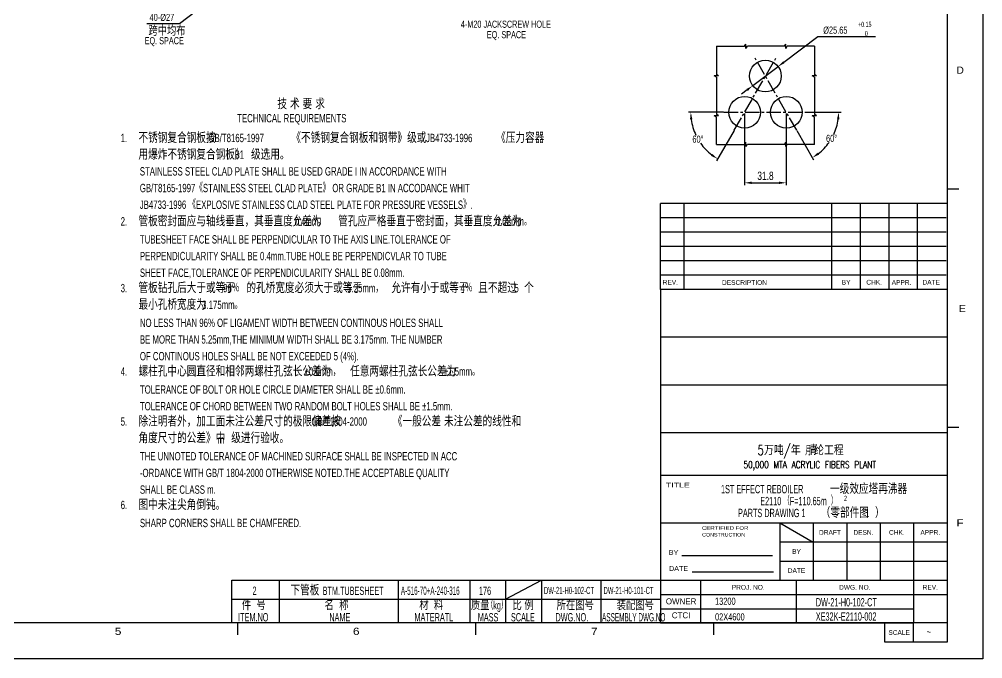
# Model space of a CAD drawing. Extents: x 0 to 840, y 0 to 594.
# Drawn here: x 435.4 to 840, y 0 to 268.4 of the extents above; entities that cross this region are included whole.
import ezdxf
from ezdxf.enums import TextEntityAlignment as Align

# ---------------------------------------------------------------- set-up
doc = ezdxf.new("R2010")
doc.units = 0
doc.header["$LTSCALE"] = 8
doc.linetypes.add('CENTER2', pattern=[1.125, 0.75, -0.125, 0.125, -0.125])
doc.layers.get('0').update_dxf_attribs({"color": 2, "linetype": 'CONTINUOUS'})
doc.layers.get('DEFPOINTS').update_dxf_attribs({"linetype": 'CONTINUOUS'})
for name, color, linetype in [('3', 3, 'CENTER2'), ('BORDER', 2, 'CONTINUOUS'), ('OT', 1, 'CONTINUOUS'), ('TEXT', 7, 'CONTINUOUS'), ('X4600A1$0$BORDER', 7, 'CONTINUOUS')]:
    doc.layers.add(name, color=color, linetype=linetype)
doc.styles.add('HZ0', font='TXT', dxfattribs={"width": 0.75, "bigfont": 'HZTXT0'})
doc.styles.get("Standard").update_dxf_attribs({"font": 'JDECSTD', "width": 0.75, "bigfont": 'HZDX'})
doc.styles.add('X4600A1$0$STANDARD', font='AUCAD', dxfattribs={"width": 0.8})
doc.dimstyles.new('STANDARD$0', dxfattribs={"dimscale": 0, "dimtxt": 3.5, "dimasz": 3, "dimexe": 1, "dimexo": 0.5, "dimgap": 1, "dimtad": 1, "dimdsep": 46, "dimtxsty": 'Standard', "dimcen": 0, "dimclrd": 7, "dimclre": 7, "dimclrt": 7, "dimadec": 0, "dimazin": 0, "dimtfac": 0.714286, "dimtmove": 0, "dimatfit": 3, "dimfxl": 0, "dimtolj": 1, "dimarcsym": 0})
doc.dimstyles.new('STANDARD$2', dxfattribs={"dimscale": 0, "dimtxt": 3, "dimasz": 3, "dimexe": 1, "dimexo": 0.0625, "dimgap": 0.09, "dimtad": 0, "dimtih": 1, "dimtoh": 1, "dimzin": 0, "dimdsep": 46, "dimtxsty": 'Standard', "dimcen": 0.09, "dimclrt": 7, "dimazin": 0, "dimtfac": 1, "dimtofl": 0, "dimtmove": 0, "dimatfit": 3, "dimfxl": 0, "dimtolj": 1, "dimarcsym": 0})
doc.dimstyles.new('STANDARD$3', dxfattribs={"dimscale": 0, "dimtxt": 3, "dimasz": 3, "dimexe": 1, "dimexo": 0.5, "dimgap": 1, "dimtad": 1, "dimtoh": 1, "dimdsep": 46, "dimtxsty": 'Standard', "dimcen": 0, "dimclrd": 7, "dimclre": 7, "dimclrt": 7, "dimadec": 0, "dimazin": 0, "dimtfac": 0.714286, "dimtmove": 0, "dimatfit": 0, "dimfxl": 0, "dimtolj": 1, "dimarcsym": 0})

# ---------------------------------------------------------------- blocks, each defined once
blk = doc.blocks.new('*D48')
at = {"layer": 'DEFPOINTS', "color": 0}
for p in [(753.13, 252.08), (731.26, 229.35), (766.26, 229.35), (718.75, 221.61), (735.63, 221.77)]:
    blk.add_point(p, dxfattribs=at)
at = {"layer": 'TEXT', "color": 0}
for p, q in [((731.19, 229.35), (716.38, 229.35)), ((735.6, 221.71), (728.2, 208.89))]:
    blk.add_line(p, q, dxfattribs=at)
for start, end in [(187.6042, 205.2174), (215.0259, 232.3958)]:
    blk.add_arc((740.01, 229.35), 22.62, start, end, dxfattribs=at)
for points in [[(717.08, 226.32), (718.08, 226.38), (717.38, 229.35)], [(726.48, 211.84), (725.92, 211.01), (728.7, 209.75)]]:
    blk.add_solid(points, dxfattribs=at)
at = {"layer": 'TEXT', "color": 7, "insert": (720.42, 218.03), "char_height": 3, "attachment_point": 5}
blk.add_mtext('\\A1;60°', dxfattribs=at)
blk = doc.blocks.new('*D51')
at = {"layer": 'DEFPOINTS', "color": 0}
for p in [(754.07, 248.5), (743.44, 240.5)]:
    blk.add_point(p, dxfattribs=at)
at = {"layer": 'TEXT', "color": 7, "lineweight": -2}
for p, q in [((756.46, 250.31), (770.79, 261.1)), ((770.79, 261.1), (784.42, 261.1)), ((743.44, 240.5), (754.07, 248.5)), ((741.05, 238.69), (738.65, 236.89))]:
    blk.add_line(p, q, dxfattribs=at)
at = {"layer": 'TEXT', "color": 7}
for points in [[(756.16, 250.71), (756.76, 249.91), (754.07, 248.5)], [(740.75, 239.09), (741.35, 238.29), (743.44, 240.5)]]:
    blk.add_solid(points, dxfattribs=at)
at = {"layer": 'TEXT', "color": 7, "insert": (778.1, 263.74), "char_height": 3, "attachment_point": 5}
blk.add_mtext('\\A1;%%c25.65', dxfattribs=at)
blk = doc.blocks.new('*D49')
at = {"layer": 'DEFPOINTS', "color": 0}
for p in [(744.38, 252.08), (731.26, 229.35), (766.26, 229.35), (761.88, 221.77), (774.35, 215.21)]:
    blk.add_point(p, dxfattribs=at)
at = {"layer": 'TEXT', "color": 0}
for p, q in [((766.32, 229.35), (780.5, 229.35)), ((761.91, 221.71), (769, 209.43))]:
    blk.add_line(p, q, dxfattribs=at)
for start, end in [(334.9162, 352.1784), (307.8216, 324.8264)]:
    blk.add_arc((757.51, 229.35), 21.99, start, end, dxfattribs=at)
for points in [[(778.8, 226.39), (779.79, 226.32), (779.5, 229.35)], [(771.27, 211.56), (770.71, 212.39), (768.5, 210.3)]]:
    blk.add_solid(points, dxfattribs=at)
at = {"layer": 'TEXT', "color": 7, "insert": (776.55, 218.35), "char_height": 3, "attachment_point": 5}
blk.add_mtext('\\A1;60°', dxfattribs=at)
blk = doc.blocks.new('*D50')
at = {"layer": 'DEFPOINTS', "color": 0}
for p in [(740.01, 229.35), (757.51, 229.35), (757.51, 199.73)]:
    blk.add_point(p, dxfattribs=at)
at = {"layer": 'TEXT', "color": 7, "lineweight": -2}
for p, q in [((740.01, 228.85), (740.01, 198.73)), ((757.51, 228.85), (757.51, 198.73)), ((743.01, 199.73), (754.51, 199.73))]:
    blk.add_line(p, q, dxfattribs=at)
at = {"layer": 'TEXT', "color": 7}
for points in [[(743.01, 200.23), (743.01, 199.23), (740.01, 199.73)], [(754.51, 200.23), (754.51, 199.23), (757.51, 199.73)]]:
    blk.add_solid(points, dxfattribs=at)
at = {"layer": 'TEXT', "color": 7, "insert": (748.76, 202.65), "char_height": 3.5, "attachment_point": 5}
blk.add_mtext('\\A1;31.8', dxfattribs=at)
blk = doc.blocks.new('*D89')
at = {"layer": 'DEFPOINTS', "color": 0}
for p in [(530.02, 287.33), (527.63, 285.51)]:
    blk.add_point(p, dxfattribs=at)
at = {"layer": 'TEXT', "color": 7, "lineweight": -2}
for p, q in [((530.02, 287.33), (527.63, 285.51)), ((532.41, 289.14), (534.79, 290.96)), ((525.24, 283.69), (502.65, 266.5)), ((502.65, 266.5), (488.95, 266.5))]:
    blk.add_line(p, q, dxfattribs=at)
at = {"layer": 'TEXT', "color": 7}
for points in [[(532.1, 289.54), (532.71, 288.75), (530.02, 287.33)], [(524.94, 284.09), (525.55, 283.3), (527.63, 285.51)]]:
    blk.add_solid(points, dxfattribs=at)
at = {"layer": 'TEXT', "color": 7, "insert": (495.3, 269.14), "char_height": 3, "attachment_point": 5}
blk.add_mtext('\\A1;40-%%C27', dxfattribs=at)

msp = doc.modelspace()

# ---------------------------------------------------------------- linework, layer by layer
for p, q in [((840, 594), (840, 0)), ((825, 191), (704.653, 191)), ((714.653, 155), (714.653, 191)), ((776.653, 155), (776.653, 191)), ((788.653, 155), (788.653, 191)), ((800.653, 155), (800.653, 191)), ((812.653, 155), (812.653, 191)), ((824.653, 185), (704.653, 185)), ((824.653, 179), (704.653, 179)), ((824.653, 173), (704.653, 173)), ((824.653, 167), (704.653, 167)), ((824.653, 161), (704.653, 161)), ((825, 135), (704.653, 135)), ((704.653, 115), (825, 115)), ((704.653, 95), (825, 95)), ((704.653, 77), (825, 77)), ((704.653, 57), (825, 57)), ((754.798, 57), (754.798, 33)), ((768.838, 57), (768.838, 33)), ((782.879, 57), (782.879, 33)), ((796.919, 57), (796.919, 33)), ((810.96, 57), (810.96, 15)), ((704.653, 33), (825, 33)), ((721.474, 33), (721.474, 15)), ((761.59, 33), (761.59, 15)), ((524.653, 25), (704.653, 25)), ((704.653, 27), (825, 27)), ((704.653, 21), (810.96, 21)), ((840, 0), (0, 0))]:
    msp.add_line(p, q)
at = {"layer": '3'}
for p, q in [((735.631, 221.767), (753.131, 252.078)), ((761.881, 221.767), (744.381, 252.078)), ((731.256, 229.345), (766.256, 229.345))]:
    msp.add_line(p, q, dxfattribs=at)
at = {"layer": 'OT'}
for p, q in [((825, 581), (825, 15)), ((704.653, 155), (704.653, 191)), ((704.653, 155), (704.653, 15.117)), ((825, 155), (704.653, 155)), ((524.653, 33), (704.653, 33)), ((524.653, 15), (524.653, 33)), ((544.653, 15), (544.653, 33)), ((594.653, 15), (594.653, 33)), ((624.653, 33), (624.653, 15)), ((639.653, 33), (639.653, 15)), ((654.653, 33), (654.653, 15)), ((679.653, 33), (679.653, 15)), ((825, 15), (29, 15))]:
    msp.add_line(p, q, dxfattribs=at)
for centre in [(748.756, 244.5), (740.006, 229.345), (757.506, 229.345)]:
    msp.add_circle(centre, 6.65, dxfattribs=at)
at = {"layer": 'TEXT'}
for p, q in [((784.419, 261.103), (794.936, 261.103)), ((728.172, 257.029), (728.172, 245.235)), ((728.172, 257.029), (739.966, 257.029)), ((739.966, 257.029), (740.566, 257.929)), ((740.566, 256.129), (740.566, 257.929)), ((740.566, 256.129), (741.166, 257.029)), ((756.705, 257.029), (741.166, 257.029)), ((756.705, 257.029), (757.305, 257.929)), ((757.305, 256.129), (757.305, 257.929)), ((757.305, 256.129), (757.905, 257.029)), ((769.339, 257.029), (757.905, 257.029)), ((769.339, 257.029), (769.339, 245.235)), ((729.072, 244.635), (727.272, 244.635)), ((728.172, 244.035), (727.272, 244.635)), ((729.072, 244.635), (728.172, 245.235)), ((728.172, 244.035), (728.172, 228.496)), ((769.339, 244.035), (768.439, 244.635)), ((770.239, 244.635), (768.439, 244.635)), ((770.239, 244.635), (769.339, 245.235)), ((769.339, 244.035), (769.339, 228.496)), ((769.339, 244.035), (769.339, 228.496)), ((728.172, 227.296), (727.272, 227.896)), ((729.072, 227.896), (727.272, 227.896)), ((729.072, 227.896), (728.172, 228.496)), ((728.172, 215.862), (728.172, 227.296)), ((770.239, 227.896), (768.439, 227.896)), ((769.339, 227.296), (768.439, 227.896)), ((770.239, 227.896), (769.339, 228.496)), ((769.339, 215.862), (769.339, 227.296)), ((728.172, 215.862), (739.966, 215.862)), ((739.966, 215.862), (740.566, 216.762)), ((740.566, 214.962), (740.566, 216.762)), ((740.566, 214.962), (741.166, 215.862)), ((756.705, 215.862), (741.166, 215.862)), ((756.705, 215.862), (757.305, 216.762)), ((757.305, 214.962), (757.305, 216.762)), ((757.305, 214.962), (757.905, 215.862)), ((769.339, 215.862), (757.905, 215.862)), ((639.653, 25), (654.653, 33))]:
    msp.add_line(p, q, dxfattribs=at)
at = {"layer": 'X4600A1$0$BORDER', "color": 3}
for p, q in [((830, 197), (825, 197)), ((830, 97), (825, 97)), ((527, 15), (527, 10)), ((627, 15), (627, 10)), ((704.653, 15), (810.96, 15)), ((727, 15), (727, 10))]:
    msp.add_line(p, q, dxfattribs=at)
at = {"layer": 'X4600A1$0$BORDER', "color": 2}
for p, q in [((754.798, 57), (768.838, 48.977)), ((754.798, 49), (825, 49)), ((713.579, 43.361), (751.689, 43.361)), ((754.798, 41), (825, 41)), ((717.992, 36.441), (752.09, 36.441)), ((798.919, 6.977), (798.919, 15)), ((810.96, 6.977), (810.96, 15)), ((825, 15), (825, 6.977)), ((825, 6.977), (798.919, 6.977))]:
    msp.add_line(p, q, dxfattribs=at)

# ---------------------------------------------------------------- texts
at = {"color": 7, "width": 0.6}
for s, p in [('+0.15', (790.477, 266.203)), ('0', (791.105, 262.372))]:
    msp.add_text(s, height=2.2, dxfattribs=at).set_placement(p, align=Align.MIDDLE)
at = {"color": 7, "width": 0.75}
msp.add_text('跨中均布', height=4, dxfattribs=at).set_placement((489.627, 263.45), align=Align.MIDDLE_LEFT)
at = {"color": 7}
for s, height, width, p in [('技 术 要 求', 4.5, 0.75, (543.771, 230.617)), ('TECHNICAL REQUIREMENTS', 3.5, 0.7, (526.919, 225.098)), ('1.', 3.5, 0.7, (477.989, 216.79)), ('不锈钢复合钢板按', 4.5, 0.75, (485.457, 216.432)), ('GB/T8165-1997', 3.5, 0.7, (514.837, 216.79)), ('《不锈钢复合钢板和钢带》', 4.5, 0.75, (549.647, 216.432)), ('Ⅰ', 3.5, 0.7, (593.284, 216.79)), ('级或', 4.5, 0.75, (598.255, 216.432)), ('JB4733-1996', 3.5, 0.7, (606.196, 216.79)), ('《压力容器', 4.5, 0.75, (635.646, 216.432)), ('用爆炸不锈钢复合钢板》', 4.5, 0.75, (485.457, 209.432)), ('B1', 3.5, 0.7, (525.8, 209.79)), ('级选用。', 4.5, 0.75, (532.72, 209.432)), ('STAINLESS STEEL CLAD PLATE SHALL BE USED GRADE I IN ACCORDANCE WITH', 3.5, 0.7, (486.024, 202.79)), ('GB/T8165-1997《STAINLESS STEEL CLAD PLATE》 OR GRADE B1 IN ACCODANCE WHIT ', 3.5, 0.7, (486.024, 195.79)), ('JB4733-1996 《EXPLOSIVE STAINLESS CLAD STEEL PLATE FOR PRESSURE VESSELS》.', 3.5, 0.7, (486.024, 188.79)), ('管板密封面应与轴线垂直，其垂直度允差为', 4.5, 0.75, (485.457, 181.432)), ('管孔应严格垂直于密封面，其垂直度允差为', 4.5, 0.75, (569.356, 181.432)), ('2.', 3.5, 0.7, (477.989, 181.79)), ('0.4mm。', 3.5, 0.7, (551.009, 181.79)), ('0.08mm。', 3.5, 0.7, (635.521, 181.79)), ('TUBESHEET FACE SHALL BE PERPENDICULAR TO THE AXIS LINE.TOLERANCE OF', 3.5, 0.7, (486.052, 174.243)), ('PERPENDICULARITY SHALL BE 0.4mm.TUBE HOLE BE PERPENDICVLAR TO TUBE', 3.5, 0.7, (486.052, 167.243)), ('SHEET FACE,TOLERANCE OF PERPENDICULARITY SHALL BE 0.08mm.', 3.5, 0.7, (486.052, 160.243)), ('管板钻孔后大于或等于', 4.5, 0.75, (485.457, 153.432)), ('的孔桥宽度必须大于或等于', 4.5, 0.75, (530.762, 153.432)), ('允许有小于或等于', 4.5, 0.75, (591.641, 153.432)), ('且不超过', 4.5, 0.75, (628.169, 153.432)), ('个', 4.5, 0.75, (647.423, 153.432)), ('3.', 3.5, 0.7, (477.989, 153.79)), ('96％', 3.5, 0.7, (521.029, 153.79)), ('5.25mm，', 3.5, 0.7, (573.131, 153.79)), ('4％', 3.5, 0.7, (620.701, 153.79)), ('5', 3.5, 0.7, (643.354, 153.79)), ('最小孔桥宽度为', 4.5, 0.75, (485.457, 146.432)), ('3.175mm。', 3.5, 0.7, (512.208, 146.79)), ('NO LESS THAN 96% OF LIGAMENT WIDTH BETWEEN CONTINOUS HOLES SHALL ', 3.5, 0.7, (486.053, 139.223)), ('BE MORE THAN 5.25mm,THE MINIMUM WIDTH SHALL BE 3.175mm. THE NUMBER', 3.5, 0.7, (486.053, 132.223)), ('OF CONTINOUS HOLES SHALL BE NOT EXCEEDED 5 (4%).', 3.5, 0.7, (486.053, 125.223)), ('4.', 3.5, 0.7, (477.989, 118.79)), ('螺柱孔中心圆直径和相邻两螺柱孔弦长公差为', 4.5, 0.75, (485.457, 118.432)), ('%%p0.6mm，', 3.5, 0.7, (555.234, 118.79)), ('任意两螺柱孔弦长公差为', 4.5, 0.75, (574.352, 118.432)), ('%%p1.5mm。', 3.5, 0.7, (613.738, 118.79)), ('TOLERANCE OF BOLT OR HOLE CIRCLE DIAMETER SHALL BE %%P0.6mm.', 3.5, 0.7, (486.067, 111.23)), ('TOLERANCE OF CHORD BETWEEN TWO RANDOM BOLT HOLES SHALL BE %%P1.5mm.', 3.5, 0.7, (486.067, 104.23)), ('5.', 3.5, 0.7, (477.989, 97.79)), ('除注明者外，加工面未注公差尺寸的极限偏差按', 4.5, 0.75, (485.457, 97.432)), ('GB/T1804-2000', 3.5, 0.7, (558.099, 97.79)), ('《一般公差 未注公差的线性和', 4.5, 0.75, (592.27, 97.432)), ('角度尺寸的公差》中', 4.5, 0.75, (485.457, 90.432)), ('级进行验收。', 4.5, 0.75, (524.415, 90.432)), ('m', 3.5, 0.7, (518.708, 90.23)), ('THE UNNOTED TOLERANCE OF MACHINED SURFACE SHALL BE INSPECTED IN ACC', 3.5, 0.7, (486.067, 83.23)), ('-ORDANCE WITH GB/T 1804-2000 OTHERWISE NOTED.THE ACCEPTABLE QUALITY ', 3.5, 0.7, (486.067, 76.23)), ('1ST EFFECT REBOILER', 3.5, 0.6, (730.093, 69.418)), ('一级效应塔再沸器', 4.5, 0.75, (775.878, 69.089)), ('SHALL BE CLASS m.', 3.5, 0.7, (486.067, 69.23)), ('6.', 3.5, 0.7, (477.989, 62.79)), ('图中未注尖角倒钝。', 4.5, 0.75, (485.457, 62.432)), ('E2110 （F=110.65m  ）', 3.5, 0.6, (746.566, 64.418)), ('2', 2.2, 0.6, (781.752, 66.217)), ('PARTS DRAWING 1', 3.5, 0.6, (737.251, 59.418)), ('（零部件图  ）', 4.5, 0.75, (771.974, 59.089)), ('1', 3.5, 0.6, (790.699, 59.418)), ('SHARP CORNERS SHALL BE CHAMFERED.', 3.5, 0.7, (486.07, 55.214)), ('2', 3.5, 0.6, (533.343, 26.764)), ('下管板', 4.5, 0.75, (549.259, 26.551)), ('BTM.TUBESHEET', 3.5, 0.6, (562.805, 26.764)), ('A-516-70+A-240-316', 3.5, 0.45, (595.675, 26.807)), ('176', 3.5, 0.6, (628.454, 26.764)), ('DW-21-H0-102-CT', 3, 0.5, (655.745, 27.156)), ('DW-21-H0-101-CT', 3, 0.5, (680.745, 27.156)), ('件  号', 4, 0.75, (528.886, 20.403)), ('名  称', 4, 0.75, (563.627, 20.403)), ('材  料', 4, 0.75, (603.389, 20.403)), ('质量', 4, 0.75, (625.086, 20.403)), ('（kg）', 3.5, 0.6, (631.731, 20.664)), ('比 例', 4, 0.75, (642.522, 20.403)), ('所在图号', 4, 0.75, (661.079, 20.403)), ('装配图号', 4, 0.75, (686.279, 20.403)), ('DW-21-H0-102-CT', 3.5, 0.6, (769.902, 21.951)), ('ITEM.NO', 3.5, 0.6, (527.311, 15.659)), ('NAME', 3.5, 0.6, (565.61, 15.659)), ('MATERATL', 3.5, 0.6, (601.369, 15.659)), ('MASS', 3.5, 0.6, (627.944, 15.659)), ('SCALE', 3.5, 0.6, (641.878, 15.659)), ('DWG.NO.', 3.5, 0.6, (660.588, 15.659)), ('ASSEMBLY DWG.NO', 3.5, 0.46, (680.13, 15.659)), ('XE32K-E2110-002', 3.5, 0.6, (769.902, 15.951))]:
    msp.add_text(s, height=height, dxfattribs=dict(at, width=width)).set_placement(p)
at = {"layer": 'BORDER', "color": 3, "ltscale": 100, "style": 'HZ0'}
for s, width, p in [('5万吨/年  纶工程', 0.75, (745.386, 85.436)), ('月 ', 0.45, (765.469, 85.317)), ('青 ', 0.55, (767.321, 85.536))]:
    msp.add_text(s, height=4.2439, dxfattribs=dict(at, width=width)).set_placement(p)
at = {"layer": 'BORDER', "color": 2, "linetype": 'Continuous', "style": 'HZ0', "width": 0.75}
msp.add_text('50,000 MTA ACRYLIC FIBERS PLANT', height=3.00428, dxfattribs=at).set_placement((767.35, 80.994), align=Align.MIDDLE)
at = {"layer": 'OT', "color": 2, "width": 0.75}
for s, p in [('13200', (727.583, 22.619)), ('02X4600', (727.583, 16.049)), ('~', (816.477, 9.765))]:
    msp.add_text(s, height=3, dxfattribs=at).set_placement(p)
at = {"layer": 'TEXT', "color": 7, "width": 0.7}
for s, p in [('4-M20 JACKSCREW HOLE', (639.748, 266.287)), ('EQ. SPACE', (639.98, 261.505)), ('EQ. SPACE ', (496.699, 258.989))]:
    msp.add_text(s, height=3, dxfattribs=at).set_placement(p, align=Align.MIDDLE)
at = {"layer": 'X4600A1$0$BORDER', "color": 3, "style": 'X4600A1$0$STANDARD', "oblique": 0.00002}
for s, width, p, p2 in [('D', 1.226923, (829, 245.5), (832.087, 245.5)), ('E', 1.218, (830, 145.5), (832.947, 145.5)), ('F', 1.218, (829, 55.5), (831.947, 55.5)), ('5', 1.16, (475.5, 10), (478.306, 10)), ('6', 1.16, (575.5, 10), (578.306, 10)), ('7', 1.16, (675.5, 10), (678.306, 10))]:
    msp.add_text(s, height=3, dxfattribs=dict(at, width=width)).set_placement(p, p2, align=Align.FIT)
at = {"layer": 'X4600A1$0$BORDER', "color": 2, "style": 'X4600A1$0$STANDARD', "oblique": 0.00002}
for s, height, p in [('REV.', 2.0058, (705.573, 158)), ('DESCRIPTION', 2.00578, (730.492, 157.875)), ('BY', 2.0058, (780.783, 158)), ('CHK.', 2.0058, (791.108, 158)), ('APPR.', 2.0058, (801.767, 157.9)), ('DATE', 2.0058, (814.675, 158))]:
    msp.add_text(s, height=height, dxfattribs=at).set_placement(p, align=Align.MIDDLE_LEFT)
for s, height, width, p, p2 in [('TITLE', 2.0058, 1.040268, (706.96, 71.885), (716.989, 71.885)), ('CERTIFIED FOR', 1.50434, 1.012563, (722.064, 54.092), (741.621, 54.092)), ('CONSTRUCTION', 1.50434, 1.016393, (722.165, 51.284), (740.217, 51.284)), ('BY', 2.0058, 1.087719, (708.163, 43.561), (712.175, 43.561)), ('DATE', 2.0058, 1.050847, (708.264, 36.842), (716.287, 36.842))]:
    msp.add_text(s, height=height, dxfattribs=dict(at, width=width)).set_placement(p, p2, align=Align.FIT)
for s, p in [('DRAFT', (775.858, 53)), ('DESN.', (789.899, 53)), ('CHK.', (803.939, 53)), ('APPR.', (817.98, 53)), ('BY', (761.818, 45)), ('DATE', (761.818, 37)), ('PROJ. NO.', (741.532, 29.97)), ('DWG. NO.', (786.275, 29.97))]:
    msp.add_text(s, height=2.0058, dxfattribs=at).set_placement(p, align=Align.MIDDLE_CENTER)
msp.add_text('REV.', height=2.0058, dxfattribs=at).set_placement((817.98, 30), align=Align.MIDDLE)
at = {"layer": 'X4600A1$0$BORDER', "color": 2, "linetype": 'Continuous', "style": 'X4600A1$0$STANDARD'}
for s, p in [('OWNER', (713.33, 24.08)), ('CTCI', (713.33, 18.224))]:
    msp.add_text(s, height=2.5036, dxfattribs=at).set_placement(p, align=Align.MIDDLE)
at = {"layer": 'X4600A1$0$BORDER', "color": 2, "style": 'X4600A1$0$STANDARD', "oblique": 0.00002, "width": 0.9}
msp.add_text('SCALE', height=2.0058, dxfattribs=at).set_placement((800.38, 10.988), align=Align.MIDDLE_LEFT)

# ---------------------------------------------------------------- dimensions: what is measured, and where the dimension line sits
at = {"layer": 'TEXT'}
for p1, p2, text, picture, middle in [((530.019, 287.327), (527.632, 285.51), '40-%%C27', '*D89', (495.302, 266.502)), ((743.444, 240.499), (754.067, 248.502), '%%c25.65', '*D51', (778.104, 261.103))]:
    dim = msp.add_diameter_dim_2p(p1=p1, p2=p2, text=text, dimstyle='STANDARD$3', override={"dimscale": 1}, dxfattribs=at)
    dim.commit()
    dim.dimension.update_dxf_attribs({"geometry": picture, "text_midpoint": middle, "dimtype": 163})
for base, line2, picture, middle in [((718.749, 221.608), ((735.631, 221.767), (753.131, 252.078)), '*D48', (720.415, 218.035)), ((774.353, 215.208), ((761.881, 221.767), (744.381, 252.078)), '*D49', (776.552, 218.348))]:
    dim = msp.add_angular_dim_2l(base=base, line1=((731.256, 229.345), (766.256, 229.345)), line2=line2, dimstyle='STANDARD$2', override={"dimscale": 1, "dimdec": 0, "dimadec": 0}, dxfattribs=at)
    dim.commit()
    dim.dimension.update_dxf_attribs({"geometry": picture, "text_midpoint": middle})
dim = msp.add_linear_dim(base=(757.506, 199.73), p1=(740.006, 229.345), p2=(757.506, 229.345), text='31.8', dimstyle='STANDARD$0', override={"dimscale": 1}, dxfattribs=at)
dim.commit()
dim.dimension.update_dxf_attribs({"geometry": '*D50', "text_midpoint": (748.756, 202.646)})

doc.saveas('drawing.dxf')
